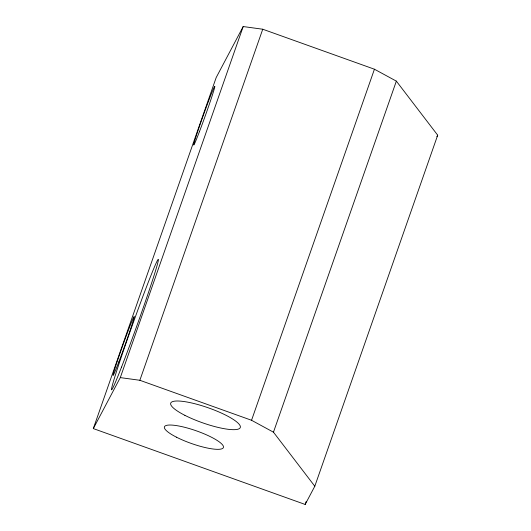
<?xml version="1.0" encoding="UTF-8"?>
<svg xmlns="http://www.w3.org/2000/svg" width="531" height="531" viewBox="0 0 531 531"><rect width="100%" height="100%" fill="white"/><g stroke="black" fill="none" stroke-linecap="round" stroke-linejoin="round"><path stroke-width="0.8" d="M93.31 428.583L216.197 77.526L243.185 26.55L262.745 29.225L374.435 69.216L396.352 81.13L437.69 135.186L314.803 486.243L305.166 504.45L93.31 428.583L120.298 377.607L243.185 26.55M120.298 377.607L139.859 380.282L262.745 29.225M314.803 486.243L273.465 432.188L251.548 420.273L374.435 69.216M273.465 432.188L396.352 81.13M305.166 504.45L306.261 501.324M436.92 136.646L437.69 135.186M139.859 380.282L251.548 420.273M184.874 415.328A36.858 8.018 19.3 0 0 240.185 427.754A36.858 8.018 19.3 0 0 191.445 402.923A36.858 8.018 19.3 0 0 184.874 415.328M176.458 437.179A31.236 6.79 19.3 0 0 223.325 447.706A31.236 6.79 19.3 0 0 182.02 426.665A31.236 6.79 19.3 0 0 176.458 437.179M199.404 131.734A31.236 1.002 -70.3 0 0 214.816 86.314A31.236 1.002 -70.3 0 0 198.548 128.987A31.236 1.002 -70.3 0 0 199.404 131.734M118.825 361.936A31.236 1.002 -70.3 0 0 134.237 316.516A31.236 1.002 -70.3 0 0 117.962 359.188A31.236 1.002 -70.3 0 0 118.825 361.936M121.526 367.113A69.342 2.23 -70.3 0 0 158.311 260.462A69.342 2.23 -70.3 0 0 124.931 346.331A69.342 2.23 -70.3 0 0 121.526 367.113"/></g></svg>
